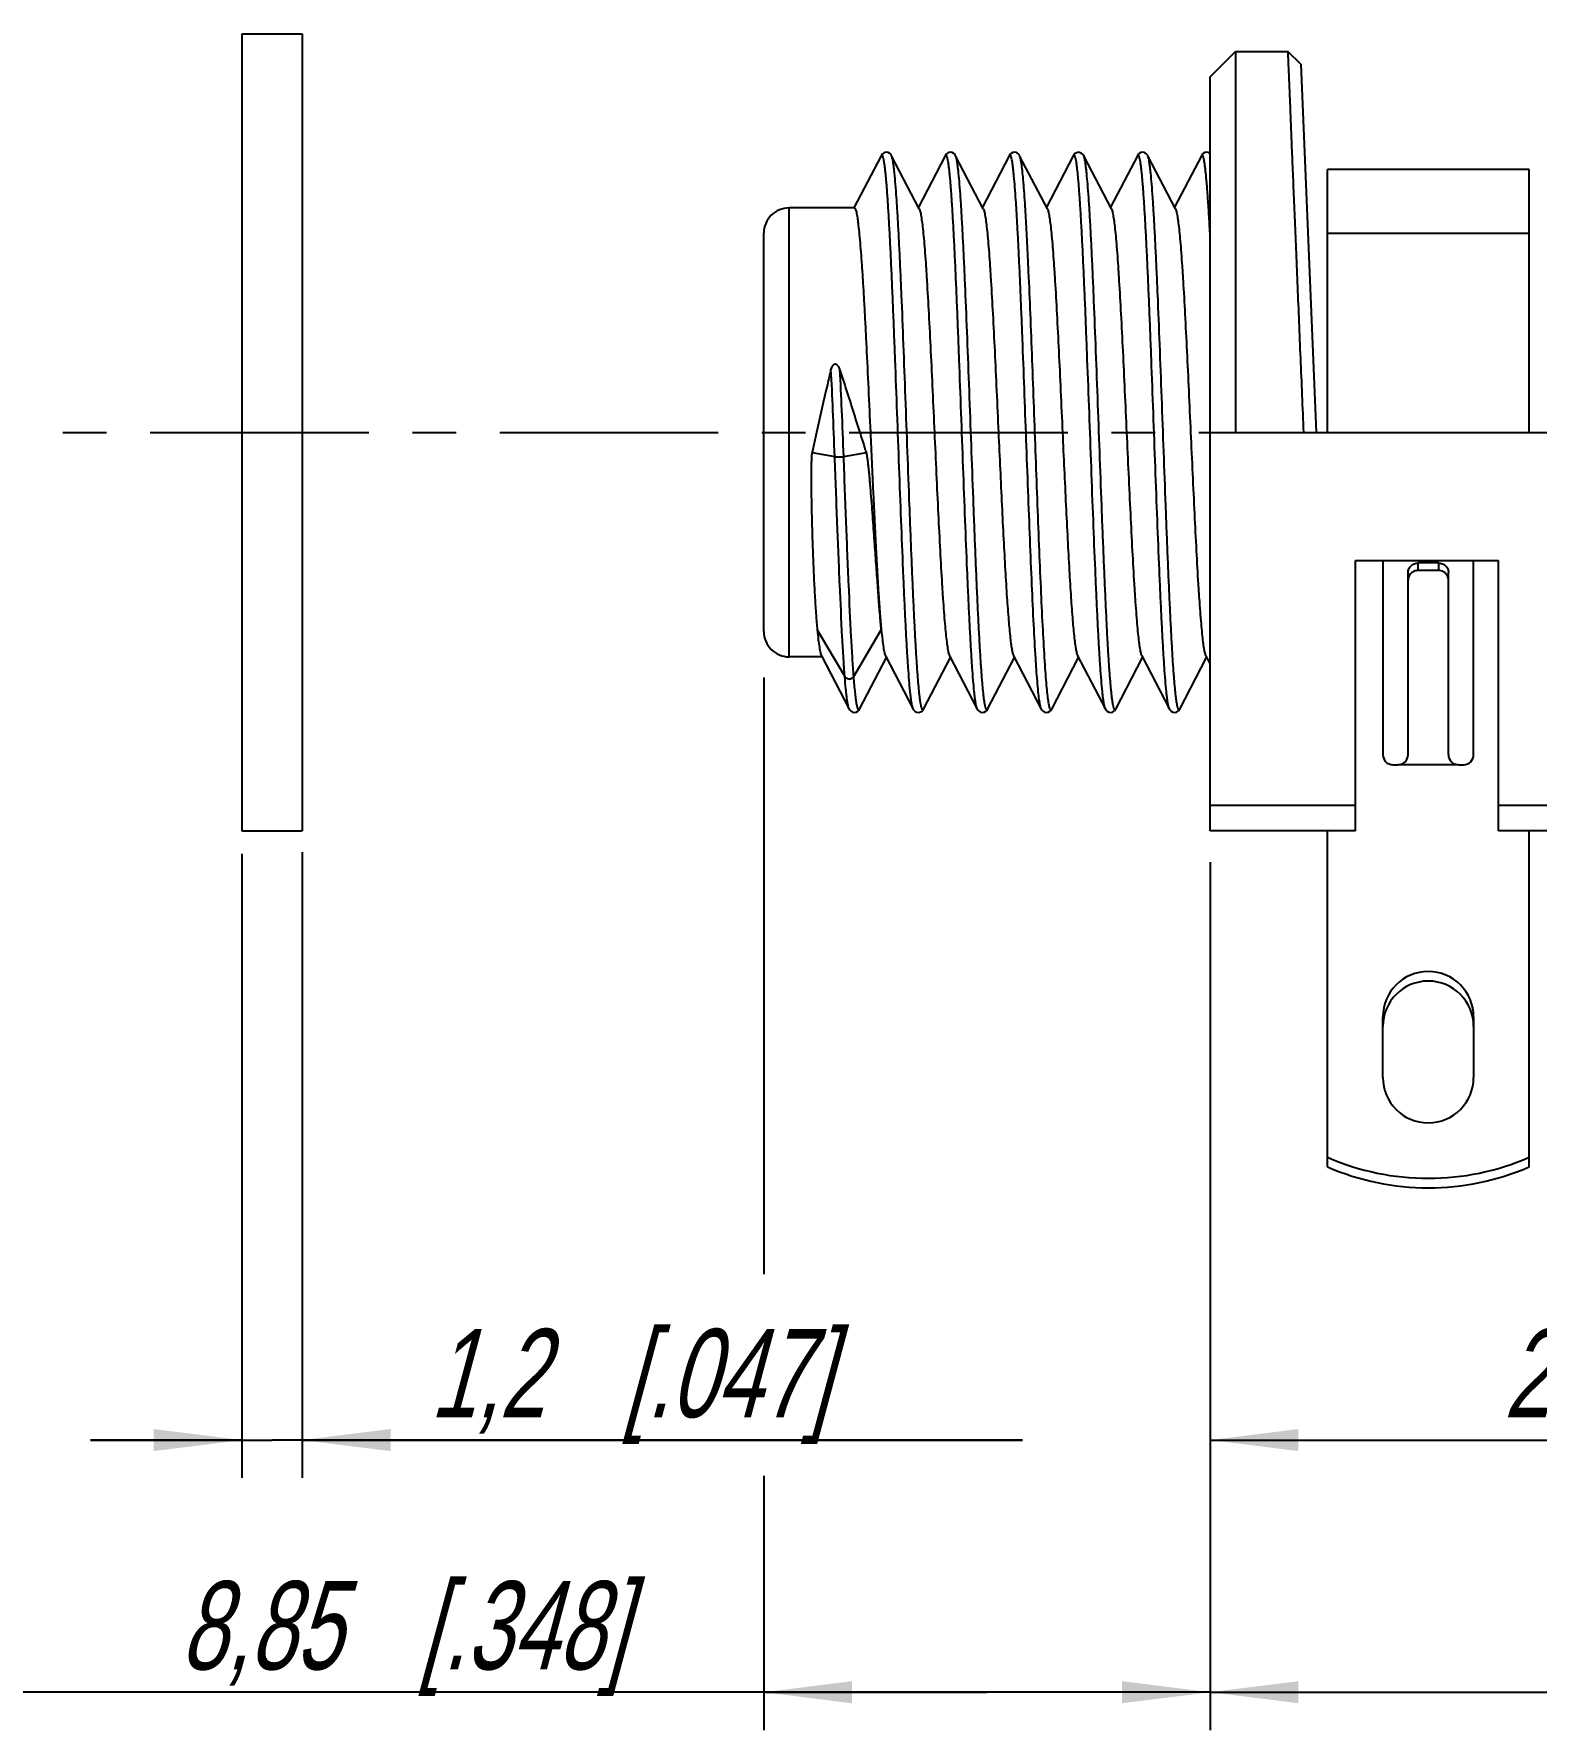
# Model space of a CAD drawing. Header units: millimetres. Extents: x 0 to 420, y 0 to 297.
# Drawn here: x 104 to 163.6, y 148.5 to 215.8 of the extents above; entities that cross this region are included whole.
import ezdxf

# ---------------------------------------------------------------- set-up
doc = ezdxf.new("R2010")
doc.units = ezdxf.units.MM
doc.header["$LTSCALE"] = 23.1
doc.linetypes.add('CENTER', pattern=[0.6, 0.375, -0.075, 0.075, -0.075])
doc.layers.get('0').update_dxf_attribs({"linetype": 'CONTINUOUS'})
for name, color, linetype in [('DEFAULT_1', 7, 'CENTER'), ('RUNDUNGEN', 7, 'CONTINUOUS'), ('ZEICHNUNGSBEMAßUNGEN', 7, 'CONTINUOUS')]:
    doc.layers.add(name, color=color, linetype=linetype)
doc.styles.get("Standard").update_dxf_attribs({"font": 'txt', "width": 0.7})
doc.dimstyles.new('DIMSTYLE_1', dxfattribs={"dimtxt": 3.5, "dimasz": 3.5, "dimexe": 1.5, "dimexo": 0.5, "dimgap": 0.875, "dimtad": 1, "dimlfac": 0.5, "dimdsep": 46, "dimtxsty": 'STANDARD', "dimblk": '_FILLED', "dimblk1": '_FILLED', "dimblk2": '_FILLED', "dimcen": 0.09, "dimclrt": 5, "dimadec": 3, "dimazin": 2, "dimtp": 0.2, "dimtm": 0.2, "dimtfac": 1, "dimtofl": 0, "dimtmove": 0, "dimatfit": 3, "dimldrblk": '_FILLED', "dimfxl": 1, "dimtolj": 1, "dimarcsym": 0})
doc.dimstyles.new('DIMSTYLE_2', dxfattribs={"dimtxt": 3.5, "dimasz": 3.5, "dimexe": 1.5, "dimexo": 0.5, "dimgap": 0.875, "dimtad": 1, "dimlfac": 0.5, "dimdsep": 46, "dimtxsty": 'STANDARD', "dimblk": '_FILLED', "dimblk1": '_FILLED', "dimblk2": '_FILLED', "dimcen": 0.09, "dimclrt": 5, "dimadec": 3, "dimazin": 2, "dimtp": 0.1, "dimtm": 0.1, "dimtfac": 1, "dimtofl": 0, "dimtmove": 0, "dimatfit": 3, "dimldrblk": '_FILLED', "dimfxl": 1, "dimtolj": 1, "dimarcsym": 0})

# ---------------------------------------------------------------- blocks, each defined once
blk = doc.blocks.new('_FILLED')
at = {"color": 0, "linetype": 'BYBLOCK'}
blk.add_solid([(0, 0), (-1, 0.125), (-1, -0.125)], dxfattribs=at)
blk = doc.blocks.new('*D2')
at = {"layer": 'ZEICHNUNGSBEMAßUNGEN', "color": 2, "linetype": 'CONTINUOUS'}
for p, q in [((132.972, 190.255), (132.972, 166.592)), ((150.672, 178.198), (150.672, 148.515)), ((132.972, 158.592), (132.972, 148.515)), ((141.822, 150.015), (101.019, 150.015)), ((132.972, 150.015), (141.822, 150.015)), ((150.672, 150.015), (141.822, 150.015))]:
    blk.add_line(p, q, dxfattribs=at)
at = {"layer": 'ZEICHNUNGSBEMAßUNGEN', "color": 2, "linetype": 'CONTINUOUS', "xscale": 3.5, "yscale": 3.5, "zscale": 3.5, "rotation": 180}
blk.add_blockref('_FILLED', (132.972, 150.015), dxfattribs=at)
at = {"layer": 'ZEICHNUNGSBEMAßUNGEN', "color": 2, "linetype": 'CONTINUOUS', "xscale": 3.5, "yscale": 3.5, "zscale": 3.5}
blk.add_blockref('_FILLED', (150.672, 150.015), dxfattribs=at)
at = {"layer": 'ZEICHNUNGSBEMAßUNGEN', "color": 5, "linetype": 'CONTINUOUS', "insert": (127.519, 154.42), "char_height": 3.5, "width": 39.75, "attachment_point": 3, "line_spacing_factor": 0.9}
blk.add_mtext('\\Q15.0;8,85{\\ftxt.shx;\\W1.000000;\\H3.500000; }[.348]', dxfattribs=at)
blk = doc.blocks.new('*D3')
at = {"layer": 'ZEICHNUNGSBEMAßUNGEN', "color": 2, "linetype": 'CONTINUOUS'}
for p, q in [((192.672, 183.88), (192.672, 158.515)), ((150.672, 182.928), (150.672, 158.515)), ((150.672, 160.015), (171.672, 160.015)), ((192.672, 160.015), (171.672, 160.015))]:
    blk.add_line(p, q, dxfattribs=at)
at = {"layer": 'ZEICHNUNGSBEMAßUNGEN', "color": 2, "linetype": 'CONTINUOUS', "xscale": 3.5, "yscale": 3.5, "zscale": 3.5, "rotation": 180}
blk.add_blockref('_FILLED', (150.672, 160.015), dxfattribs=at)
at = {"layer": 'ZEICHNUNGSBEMAßUNGEN', "color": 2, "linetype": 'CONTINUOUS', "xscale": 3.5, "yscale": 3.5, "zscale": 3.5}
blk.add_blockref('_FILLED', (192.672, 160.015), dxfattribs=at)
at = {"layer": 'ZEICHNUNGSBEMAßUNGEN', "color": 5, "linetype": 'CONTINUOUS', "insert": (169.798, 164.42), "char_height": 3.5, "width": 32.25, "attachment_point": 2, "line_spacing_factor": 0.9}
blk.add_mtext('\\Q15.0;21{\\ftxt.shx;\\W1.000000;\\H3.500000; }[.827]', dxfattribs=at)
blk = doc.blocks.new('*D4')
at = {"layer": 'ZEICHNUNGSBEMAßUNGEN', "color": 2, "linetype": 'CONTINUOUS'}
for p, q in [((198.672, 190.618), (198.672, 148.515)), ((150.672, 173.746), (150.672, 148.515)), ((150.672, 150.015), (174.672, 150.015)), ((198.672, 150.015), (174.672, 150.015))]:
    blk.add_line(p, q, dxfattribs=at)
at = {"layer": 'ZEICHNUNGSBEMAßUNGEN', "color": 2, "linetype": 'CONTINUOUS', "xscale": 3.5, "yscale": 3.5, "zscale": 3.5, "rotation": 180}
blk.add_blockref('_FILLED', (150.672, 150.015), dxfattribs=at)
at = {"layer": 'ZEICHNUNGSBEMAßUNGEN', "color": 2, "linetype": 'CONTINUOUS', "xscale": 3.5, "yscale": 3.5, "zscale": 3.5}
blk.add_blockref('_FILLED', (198.672, 150.015), dxfattribs=at)
at = {"layer": 'ZEICHNUNGSBEMAßUNGEN', "color": 5, "linetype": 'CONTINUOUS', "insert": (174.672, 154.42), "char_height": 3.5, "width": 33, "attachment_point": 2, "line_spacing_factor": 0.9}
blk.add_mtext('\\Q15.0;24{\\ftxt.shx;\\W1.000000;\\H3.500000; }[.945]', dxfattribs=at)
blk = doc.blocks.new('*D5')
at = {"layer": 'ZEICHNUNGSBEMAßUNGEN', "color": 2, "linetype": 'CONTINUOUS'}
for p, q in [((112.272, 183.256), (112.272, 158.515)), ((114.672, 183.326), (114.672, 158.515)), ((112.272, 160.015), (106.272, 160.015)), ((106.272, 160.015), (113.472, 160.015)), ((143.237, 160.015), (113.472, 160.015)), ((114.672, 160.015), (143.237, 160.015))]:
    blk.add_line(p, q, dxfattribs=at)
at = {"layer": 'ZEICHNUNGSBEMAßUNGEN', "color": 2, "linetype": 'CONTINUOUS', "xscale": 3.5, "yscale": 3.5, "zscale": 3.5}
blk.add_blockref('_FILLED', (112.272, 160.015), dxfattribs=at)
at = {"layer": 'ZEICHNUNGSBEMAßUNGEN', "color": 2, "linetype": 'CONTINUOUS', "xscale": 3.5, "yscale": 3.5, "zscale": 3.5, "rotation": 180}
blk.add_blockref('_FILLED', (114.672, 160.015), dxfattribs=at)
at = {"layer": 'ZEICHNUNGSBEMAßUNGEN', "color": 5, "linetype": 'CONTINUOUS', "insert": (119.737, 164.42), "char_height": 3.5, "width": 35.25, "attachment_point": 1, "line_spacing_factor": 0.9}
blk.add_mtext('\\Q15.0;1,2{\\ftxt.shx;\\W1.000000;\\H3.500000; }[.047]', dxfattribs=at)

msp = doc.modelspace()

# ---------------------------------------------------------------- linework, layer by layer
at = {"color": 7, "linetype": 'CONTINUOUS'}
for p, q in [((112.272, 215.775), (112.272, 184.175)), ((112.272, 215.775), (114.672, 215.775)), ((114.672, 215.775), (114.672, 184.175)), ((150.672, 214.075), (151.672, 215.075)), ((151.672, 215.075), (151.672, 199.975)), ((151.672, 215.075), (153.752, 215.075)), ((154.273, 214.575), (153.752, 215.075)), ((154.273, 214.575), (154.872, 199.975)), ((150.672, 184.175), (150.672, 214.075)), ((137.626, 210.946), (136.548, 208.882)), ((139.137, 208.841), (138.038, 210.946)), ((140.166, 210.946), (139.102, 208.908)), ((141.677, 208.841), (140.578, 210.946)), ((142.706, 210.946), (141.642, 208.908)), ((144.217, 208.841), (143.118, 210.946)), ((145.246, 210.946), (144.182, 208.908)), ((146.757, 208.841), (145.658, 210.946)), ((147.786, 210.946), (146.722, 208.908)), ((149.297, 208.841), (148.198, 210.946)), ((150.326, 210.946), (149.262, 208.908)), ((155.322, 199.975), (155.322, 210.395)), ((163.322, 210.395), (155.322, 210.395)), ((163.322, 199.975), (163.322, 210.395)), ((136.562, 208.875), (133.972, 208.875)), ((132.972, 192.075), (132.972, 207.875)), ((135.065, 199.975), (134.884, 199.172)), ((150.672, 199.975), (192.672, 199.975)), ((156.432, 194.895), (162.112, 194.895)), ((156.432, 184.175), (156.432, 194.895)), ((162.112, 184.175), (162.112, 194.895)), ((135.275, 191.075), (133.972, 191.075)), ((135.257, 191.108), (136.356, 189.003)), ((136.768, 189.003), (137.832, 191.041)), ((137.797, 191.108), (138.896, 189.003)), ((139.308, 189.003), (140.372, 191.041)), ((140.337, 191.108), (141.436, 189.003)), ((141.848, 189.003), (142.912, 191.041)), ((142.877, 191.108), (143.976, 189.003)), ((144.388, 189.003), (145.452, 191.041)), ((145.417, 191.108), (146.516, 189.003)), ((146.928, 189.003), (147.992, 191.041)), ((147.957, 191.108), (149.056, 189.003)), ((149.468, 189.003), (150.532, 191.041)), ((150.497, 191.108), (150.672, 190.773)), ((112.272, 184.175), (114.672, 184.175)), ((156.432, 184.175), (150.672, 184.175)), ((155.322, 170.849), (155.322, 184.175)), ((169.132, 184.175), (162.112, 184.175)), ((163.322, 170.849), (163.322, 184.175)), ((157.522, 174.395), (157.522, 176.795)), ((161.122, 176.795), (161.122, 174.395))]:
    msp.add_line(p, q, dxfattribs=at)
at = {"color": 9, "linetype": 'CONTINUOUS'}
for p, q in [((133.972, 191.075), (133.972, 208.875)), ((163.322, 207.855), (155.322, 207.855)), ((134.884, 199.172), (135.786, 199.015)), ((136.141, 199.015), (137.044, 199.172)), ((135.092, 192.142), (136.185, 190.295)), ((136.54, 190.295), (137.632, 192.142)), ((156.432, 185.175), (150.672, 185.175)), ((169.132, 185.175), (162.112, 185.175))]:
    msp.add_line(p, q, dxfattribs=at)
at = {"color": 7, "linetype": 'CONTINUOUS'}
for points in [[(138.038, 210.947), (138.027, 210.966), (138.002, 211), (137.965, 211.035), (137.904, 211.068), (137.831, 211.081), (137.759, 211.068), (137.701, 211.036), (137.665, 211.003), (137.641, 210.972), (137.627, 210.947)], [(140.578, 210.947), (140.567, 210.966), (140.542, 211), (140.505, 211.035), (140.444, 211.068), (140.371, 211.081), (140.299, 211.068), (140.241, 211.036), (140.205, 211.003), (140.181, 210.972), (140.167, 210.947)], [(143.118, 210.947), (143.108, 210.965), (143.084, 210.997), (143.048, 211.032), (142.988, 211.067), (142.915, 211.081), (142.843, 211.069), (142.783, 211.037), (142.746, 211.004), (142.722, 210.972), (142.707, 210.947)], [(145.658, 210.946), (145.641, 210.975), (145.612, 211.011), (145.559, 211.052), (145.489, 211.078), (145.41, 211.077), (145.341, 211.049), (145.296, 211.014), (145.266, 210.979), (145.247, 210.947)], [(148.198, 210.947), (148.187, 210.966), (148.163, 210.999), (148.126, 211.034), (148.066, 211.068), (147.993, 211.081), (147.921, 211.068), (147.863, 211.037), (147.826, 211.004), (147.802, 210.973), (147.787, 210.947)], [(150.672, 211.029), (150.665, 211.035), (150.604, 211.068), (150.531, 211.081), (150.459, 211.068), (150.401, 211.036), (150.365, 211.003), (150.341, 210.972), (150.327, 210.947)], [(136.357, 189.003), (136.371, 188.977), (136.395, 188.946), (136.431, 188.913), (136.489, 188.881), (136.561, 188.868), (136.634, 188.881), (136.695, 188.914), (136.732, 188.949), (136.757, 188.983), (136.768, 189.002)], [(138.897, 189.003), (138.913, 188.975), (138.939, 188.942), (138.978, 188.908), (139.041, 188.878), (139.116, 188.869), (139.188, 188.887), (139.246, 188.923), (139.28, 188.959), (139.302, 188.991), (139.308, 189.003)], [(141.437, 189.003), (141.451, 188.977), (141.475, 188.946), (141.511, 188.913), (141.569, 188.881), (141.641, 188.868), (141.714, 188.881), (141.775, 188.914), (141.812, 188.949), (141.837, 188.983), (141.848, 189.002)], [(143.977, 189.003), (143.991, 188.977), (144.015, 188.946), (144.051, 188.913), (144.109, 188.881), (144.181, 188.868), (144.254, 188.881), (144.315, 188.914), (144.352, 188.949), (144.377, 188.983), (144.388, 189.002)], [(146.517, 189.003), (146.531, 188.977), (146.555, 188.946), (146.591, 188.913), (146.649, 188.881), (146.721, 188.868), (146.794, 188.881), (146.855, 188.914), (146.892, 188.949), (146.917, 188.983), (146.928, 189.002)], [(149.057, 189.003), (149.071, 188.977), (149.095, 188.946), (149.131, 188.913), (149.189, 188.881), (149.261, 188.868), (149.334, 188.881), (149.395, 188.914), (149.432, 188.949), (149.457, 188.983), (149.468, 189.002)]]:
    msp.add_lwpolyline(points, dxfattribs=at)
for centre, radius, start, end in [((133.972, 207.875), 1, 90, 180.00001), ((133.972, 192.075), 1, 179.99999, 270), ((159.322, 176.795), 1.8, 0, 180), ((159.322, 176.415), 1.8, 0, 180), ((159.322, 174.395), 1.8, 180, 360), ((159.322, 180.395), 10, 246.42182, 293.57818), ((159.322, 180.015), 10, 246.42182, 293.57818)]:
    msp.add_arc(centre, radius, start, end, dxfattribs=at)
for points, knots in [([(153.752, 215.075), (153.752, 215.074), (153.752, 215.073), (153.753, 215.069), (153.752, 215.064), (153.753, 215.056), (153.753, 215.045), (153.753, 215.027), (153.754, 214.999), (153.755, 214.958), (153.757, 214.908), (153.759, 214.849), (153.762, 214.781), (153.765, 214.704), (153.769, 214.584), (153.777, 214.412), (153.787, 214.18), (153.798, 213.913), (153.812, 213.613), (153.826, 213.279), (153.841, 212.914), (153.862, 212.366), (153.891, 211.607), (153.931, 210.615), (153.977, 209.521), (154.028, 208.334), (154.081, 207.067), (154.135, 205.732), (154.191, 204.342), (154.271, 202.417), (154.333, 200.956), (154.372, 199.975)], [0, 0, 0, 0, 0.000076, 0.000303, 0.00068, 0.001208, 0.001887, 0.002716, 0.004823, 0.00753, 0.010834, 0.014735, 0.019232, 0.02432, 0.029997, 0.043099, 0.058507, 0.076187, 0.096094, 0.118175, 0.142381, 0.168653, 0.227131, 0.293053, 0.365777, 0.444604, 0.52877, 0.617467, 0.709828, 0.804988, 1, 1, 1, 1]), ([(136.562, 208.875), (136.57, 208.875), (136.582, 208.866), (136.593, 208.849), (136.608, 208.821), (136.625, 208.772), (136.644, 208.697), (136.663, 208.601), (136.683, 208.484), (136.702, 208.347), (136.73, 208.125), (136.764, 207.798), (136.803, 207.351), (136.842, 206.832), (136.882, 206.247), (136.921, 205.602), (136.96, 204.903), (137, 204.156), (137.053, 203.087), (137.119, 201.689), (137.171, 200.553), (137.197, 199.975)], [0, 0, 0, 0, 0.002524, 0.004389, 0.006762, 0.013146, 0.021791, 0.032721, 0.045937, 0.061422, 0.07914, 0.121126, 0.171525, 0.22986, 0.295582, 0.368064, 0.446614, 0.530484, 0.618859, 0.805702, 1, 1, 1, 1]), ([(139.137, 208.841), (139.145, 208.826), (139.159, 208.79), (139.177, 208.725), (139.195, 208.642), (139.222, 208.494), (139.254, 208.264), (139.291, 207.935), (139.328, 207.537), (139.365, 207.075), (139.402, 206.551), (139.453, 205.745), (139.516, 204.622), (139.59, 203.164), (139.664, 201.597), (139.712, 200.522), (139.737, 199.975)], [0, 0, 0, 0, 0.005522, 0.013058, 0.022642, 0.03428, 0.063666, 0.101015, 0.146041, 0.198361, 0.257545, 0.32308, 0.470941, 0.636901, 0.81529, 1, 1, 1, 1]), ([(141.677, 208.841), (141.685, 208.826), (141.699, 208.79), (141.717, 208.725), (141.735, 208.642), (141.762, 208.494), (141.794, 208.264), (141.831, 207.935), (141.868, 207.537), (141.905, 207.075), (141.942, 206.551), (141.993, 205.745), (142.056, 204.622), (142.13, 203.164), (142.204, 201.597), (142.252, 200.522), (142.277, 199.975)], [0, 0, 0, 0, 0.005522, 0.013059, 0.022643, 0.03428, 0.063664, 0.101009, 0.146032, 0.198349, 0.25753, 0.323063, 0.470922, 0.63689, 0.815287, 1, 1, 1, 1]), ([(144.217, 208.841), (144.225, 208.826), (144.239, 208.79), (144.257, 208.725), (144.275, 208.642), (144.302, 208.494), (144.334, 208.264), (144.371, 207.935), (144.408, 207.537), (144.445, 207.075), (144.482, 206.551), (144.533, 205.745), (144.596, 204.622), (144.67, 203.164), (144.744, 201.597), (144.792, 200.522), (144.817, 199.975)], [0, 0, 0, 0, 0.005522, 0.013059, 0.022644, 0.034282, 0.063669, 0.101018, 0.146042, 0.198361, 0.257543, 0.323077, 0.47094, 0.636902, 0.81529, 1, 1, 1, 1]), ([(146.757, 208.841), (146.765, 208.826), (146.779, 208.79), (146.797, 208.725), (146.815, 208.642), (146.842, 208.494), (146.874, 208.264), (146.911, 207.935), (146.948, 207.537), (146.985, 207.075), (147.022, 206.551), (147.073, 205.745), (147.136, 204.622), (147.21, 203.164), (147.284, 201.597), (147.332, 200.522), (147.357, 199.975)], [0, 0, 0, 0, 0.005522, 0.013059, 0.022643, 0.03428, 0.063665, 0.101011, 0.146034, 0.198352, 0.257534, 0.323068, 0.470933, 0.636902, 0.815291, 1, 1, 1, 1]), ([(149.297, 208.841), (149.305, 208.826), (149.319, 208.79), (149.337, 208.725), (149.355, 208.642), (149.382, 208.494), (149.414, 208.264), (149.451, 207.935), (149.488, 207.537), (149.525, 207.075), (149.562, 206.551), (149.613, 205.745), (149.676, 204.622), (149.75, 203.164), (149.824, 201.597), (149.872, 200.522), (149.897, 199.975)], [0, 0, 0, 0, 0.005522, 0.013058, 0.022642, 0.03428, 0.063666, 0.101014, 0.146041, 0.198361, 0.257545, 0.32308, 0.470941, 0.636901, 0.81529, 1, 1, 1, 1]), ([(135.635, 202.476), (135.587, 202.271), (135.394, 201.438), (135.206, 200.604), (135.065, 199.975)], [0, 0, 0, 0, 0.245743, 1, 1, 1, 1]), ([(135.989, 202.476), (135.982, 202.498), (135.964, 202.542), (135.917, 202.62), (135.843, 202.681), (135.771, 202.671), (135.739, 202.655), (135.711, 202.631), (135.682, 202.595), (135.654, 202.543), (135.64, 202.498), (135.635, 202.476)], [0, 0, 0, 0, 0.124301, 0.249081, 0.496746, 0.561296, 0.625377, 0.688746, 0.751509, 0.875969, 1, 1, 1, 1]), ([(136.79, 199.975), (136.723, 200.186), (136.46, 201.02), (136.194, 201.855), (135.989, 202.476)], [0, 0, 0, 0, 0.252895, 1, 1, 1, 1]), ([(137.044, 199.172), (137.022, 199.238), (136.938, 199.506), (136.853, 199.774), (136.79, 199.975)], [0, 0, 0, 0, 0.249593, 1, 1, 1, 1]), ([(137.197, 199.975), (137.233, 199.186), (137.302, 197.666), (137.406, 195.523), (137.497, 193.913), (137.573, 192.822), (137.612, 192.354), (137.632, 192.142)], [0, 0, 0, 0, 0.301835, 0.581984, 0.820381, 0.918462, 1, 1, 1, 1]), ([(139.737, 199.975), (139.762, 199.428), (139.811, 198.352), (139.885, 196.785), (139.958, 195.328), (140.021, 194.205), (140.073, 193.398), (140.11, 192.875), (140.147, 192.412), (140.184, 192.014), (140.22, 191.685), (140.252, 191.455), (140.279, 191.307), (140.297, 191.224), (140.316, 191.159), (140.329, 191.123), (140.337, 191.108)], [0, 0, 0, 0, 0.184713, 0.363108, 0.529072, 0.676931, 0.742465, 0.801647, 0.853965, 0.898989, 0.936335, 0.96572, 0.977357, 0.986941, 0.994478, 1, 1, 1, 1]), ([(142.277, 199.975), (142.299, 199.486), (142.343, 198.522), (142.409, 197.11), (142.475, 195.775), (142.541, 194.555), (142.606, 193.483), (142.671, 192.589), (142.727, 191.965), (142.775, 191.574), (142.799, 191.415), (142.812, 191.346)], [0, 0, 0, 0, 0.169646, 0.334669, 0.490576, 0.633123, 0.758431, 0.863107, 0.944335, 0.975469, 1, 1, 1, 1]), ([(144.817, 199.975), (144.839, 199.486), (144.883, 198.522), (144.949, 197.11), (145.015, 195.775), (145.081, 194.555), (145.146, 193.483), (145.211, 192.589), (145.267, 191.965), (145.315, 191.574), (145.339, 191.415), (145.352, 191.346)], [0, 0, 0, 0, 0.169645, 0.334673, 0.490587, 0.633135, 0.758441, 0.863111, 0.944335, 0.975469, 1, 1, 1, 1]), ([(147.357, 199.975), (147.382, 199.428), (147.431, 198.352), (147.505, 196.785), (147.578, 195.328), (147.641, 194.205), (147.693, 193.398), (147.73, 192.875), (147.767, 192.412), (147.804, 192.014), (147.84, 191.685), (147.872, 191.455), (147.899, 191.307), (147.917, 191.224), (147.936, 191.159), (147.949, 191.123), (147.957, 191.108)], [0, 0, 0, 0, 0.184708, 0.363093, 0.529053, 0.676914, 0.742449, 0.801632, 0.853953, 0.89898, 0.93633, 0.965718, 0.977356, 0.986941, 0.994477, 1, 1, 1, 1]), ([(149.897, 199.975), (149.922, 199.428), (149.971, 198.352), (150.045, 196.785), (150.118, 195.328), (150.181, 194.205), (150.233, 193.398), (150.27, 192.875), (150.307, 192.412), (150.344, 192.014), (150.38, 191.685), (150.412, 191.455), (150.439, 191.307), (150.457, 191.224), (150.476, 191.159), (150.489, 191.123), (150.497, 191.108)], [0, 0, 0, 0, 0.184713, 0.3631, 0.529064, 0.676921, 0.742457, 0.801637, 0.85396, 0.89898, 0.936332, 0.965714, 0.977355, 0.986943, 0.994479, 1, 1, 1, 1]), ([(134.884, 199.172), (134.874, 199.127), (134.867, 199.036), (134.86, 198.9), (134.855, 198.764), (134.852, 198.629), (134.851, 198.493), (134.849, 198.313), (134.849, 198.09), (134.851, 197.823), (134.855, 197.471), (134.863, 197.038), (134.874, 196.527), (134.888, 196.029), (134.903, 195.546), (134.925, 194.937), (134.955, 194.226), (134.996, 193.442), (135.04, 192.757), (135.074, 192.334), (135.092, 192.142)], [0, 0, 0, 0, 0.019395, 0.038753, 0.058081, 0.077366, 0.096606, 0.115796, 0.154008, 0.191966, 0.229634, 0.303956, 0.376695, 0.447573, 0.516324, 0.582688, 0.707263, 0.819424, 0.917487, 1, 1, 1, 1]), ([(137.632, 192.142), (137.614, 192.335), (137.577, 192.758), (137.523, 193.445), (137.465, 194.23), (137.415, 194.942), (137.372, 195.551), (137.337, 196.035), (137.301, 196.533), (137.263, 197.044), (137.229, 197.477), (137.2, 197.828), (137.177, 198.095), (137.156, 198.318), (137.138, 198.498), (137.125, 198.632), (137.11, 198.768), (137.095, 198.88), (137.082, 198.97), (137.07, 199.061), (137.057, 199.128), (137.044, 199.172)], [0, 0, 0, 0, 0.082501, 0.180598, 0.292806, 0.417423, 0.483801, 0.552559, 0.623436, 0.696163, 0.770465, 0.808119, 0.84606, 0.884254, 0.903432, 0.922666, 0.941939, 0.961239, 0.970918, 0.980628, 1, 1, 1, 1]), ([(135.092, 192.142), (135.105, 192.012), (135.129, 191.78), (135.164, 191.51), (135.193, 191.337), (135.213, 191.24), (135.233, 191.166), (135.249, 191.125), (135.257, 191.108)], [0, 0, 0, 0, 0.373002, 0.665525, 0.78059, 0.874639, 0.947666, 1, 1, 1, 1]), ([(137.632, 192.142), (137.645, 192.012), (137.669, 191.78), (137.704, 191.51), (137.733, 191.337), (137.753, 191.24), (137.773, 191.166), (137.789, 191.125), (137.797, 191.108)], [0, 0, 0, 0, 0.372994, 0.665532, 0.780598, 0.874643, 0.947669, 1, 1, 1, 1]), ([(142.812, 191.346), (142.821, 191.296), (142.835, 191.229), (142.859, 191.15), (142.871, 191.121), (142.877, 191.108)], [0, 0, 0, 0, 0.609446, 0.831725, 1, 1, 1, 1]), ([(145.352, 191.346), (145.361, 191.296), (145.375, 191.229), (145.399, 191.15), (145.411, 191.121), (145.417, 191.108)], [0, 0, 0, 0, 0.609439, 0.831719, 1, 1, 1, 1])]:
    msp.add_open_spline(points, degree=3, knots=knots, dxfattribs=at)
at = {"color": 9, "linetype": 'CONTINUOUS'}
for points, knots in [([(138.896, 189.003), (138.888, 189.019), (138.873, 189.062), (138.854, 189.14), (138.835, 189.244), (138.815, 189.373), (138.796, 189.528), (138.768, 189.785), (138.734, 190.166), (138.695, 190.693), (138.656, 191.31), (138.617, 192.01), (138.577, 192.786), (138.538, 193.632), (138.484, 194.874), (138.418, 196.534), (138.34, 198.609), (138.262, 200.736), (138.196, 202.505), (138.143, 203.885), (138.104, 204.87), (138.064, 205.807), (138.025, 206.689), (137.985, 207.506), (137.946, 208.251), (137.907, 208.916), (137.873, 209.417), (137.846, 209.773), (137.826, 210.006), (137.806, 210.214), (137.787, 210.397), (137.767, 210.556), (137.748, 210.689), (137.731, 210.784), (137.717, 210.846), (137.707, 210.884), (137.697, 210.915), (137.687, 210.939), (137.678, 210.957), (137.668, 210.969), (137.657, 210.975), (137.645, 210.971), (137.635, 210.961), (137.629, 210.952), (137.627, 210.947)], [0, 0, 0, 0, 0.002487, 0.006113, 0.010893, 0.016827, 0.023907, 0.032122, 0.051872, 0.0759, 0.103978, 0.135843, 0.171186, 0.209671, 0.250928, 0.340151, 0.435436, 0.533126, 0.629474, 0.675984, 0.720786, 0.763446, 0.803557, 0.840733, 0.874619, 0.904889, 0.931255, 0.942894, 0.953467, 0.96295, 0.971319, 0.978559, 0.984654, 0.989594, 0.991631, 0.99338, 0.994843, 0.996026, 0.99694, 0.997608, 0.998098, 0.99856, 0.999165, 1, 1, 1, 1]), ([(139.308, 189.003), (139.305, 188.997), (139.299, 188.988), (139.29, 188.978), (139.278, 188.975), (139.266, 188.98), (139.257, 188.992), (139.247, 189.01), (139.237, 189.035), (139.228, 189.066), (139.218, 189.103), (139.204, 189.166), (139.187, 189.261), (139.167, 189.394), (139.148, 189.552), (139.128, 189.736), (139.108, 189.944), (139.089, 190.177), (139.061, 190.533), (139.027, 191.034), (138.988, 191.699), (138.949, 192.444), (138.91, 193.261), (138.87, 194.143), (138.831, 195.08), (138.791, 196.065), (138.738, 197.445), (138.672, 199.214), (138.595, 201.341), (138.517, 203.416), (138.451, 205.076), (138.397, 206.318), (138.357, 207.163), (138.318, 207.94), (138.279, 208.64), (138.24, 209.256), (138.201, 209.784), (138.167, 210.165), (138.139, 210.421), (138.119, 210.576), (138.1, 210.706), (138.08, 210.809), (138.061, 210.887), (138.047, 210.93), (138.038, 210.946)], [0, 0, 0, 0, 0.000834, 0.001437, 0.001898, 0.002389, 0.003059, 0.003973, 0.005157, 0.006621, 0.008372, 0.010411, 0.015355, 0.021452, 0.028694, 0.037068, 0.046552, 0.057126, 0.068769, 0.095138, 0.125412, 0.159299, 0.196478, 0.236589, 0.279251, 0.324051, 0.370561, 0.466907, 0.564593, 0.659872, 0.74909, 0.790344, 0.828826, 0.864168, 0.896028, 0.924106, 0.948131, 0.967881, 0.976093, 0.983174, 0.989108, 0.993887, 0.997511, 1, 1, 1, 1]), ([(141.436, 189.003), (141.428, 189.019), (141.413, 189.062), (141.394, 189.14), (141.375, 189.244), (141.355, 189.373), (141.336, 189.528), (141.308, 189.785), (141.274, 190.166), (141.235, 190.693), (141.196, 191.31), (141.157, 192.01), (141.117, 192.786), (141.078, 193.632), (141.024, 194.874), (140.958, 196.534), (140.88, 198.609), (140.802, 200.736), (140.736, 202.505), (140.683, 203.885), (140.644, 204.87), (140.604, 205.807), (140.565, 206.689), (140.525, 207.506), (140.486, 208.251), (140.447, 208.916), (140.413, 209.417), (140.386, 209.773), (140.366, 210.006), (140.346, 210.214), (140.327, 210.397), (140.307, 210.556), (140.288, 210.689), (140.271, 210.784), (140.257, 210.846), (140.247, 210.884), (140.237, 210.915), (140.227, 210.939), (140.218, 210.957), (140.208, 210.969), (140.197, 210.975), (140.185, 210.971), (140.175, 210.961), (140.169, 210.952), (140.167, 210.947)], [0, 0, 0, 0, 0.002488, 0.006114, 0.010893, 0.016827, 0.023908, 0.032122, 0.051872, 0.075901, 0.103979, 0.135843, 0.171187, 0.209671, 0.250929, 0.340152, 0.435436, 0.533127, 0.629475, 0.675985, 0.720786, 0.763447, 0.803558, 0.840734, 0.874619, 0.90489, 0.931255, 0.942895, 0.953469, 0.96295, 0.97132, 0.97856, 0.984655, 0.989595, 0.991632, 0.993381, 0.994844, 0.996027, 0.99694, 0.997609, 0.998099, 0.99856, 0.999165, 1, 1, 1, 1]), ([(141.848, 189.002), (141.845, 188.997), (141.839, 188.988), (141.83, 188.978), (141.818, 188.975), (141.806, 188.98), (141.797, 188.992), (141.787, 189.01), (141.777, 189.035), (141.768, 189.066), (141.758, 189.103), (141.744, 189.166), (141.727, 189.261), (141.707, 189.394), (141.688, 189.552), (141.668, 189.736), (141.648, 189.944), (141.629, 190.177), (141.601, 190.533), (141.567, 191.035), (141.528, 191.7), (141.489, 192.444), (141.45, 193.261), (141.41, 194.143), (141.371, 195.081), (141.331, 196.066), (141.278, 197.446), (141.212, 199.214), (141.135, 201.341), (141.057, 203.416), (140.991, 205.076), (140.937, 206.318), (140.897, 207.164), (140.858, 207.94), (140.819, 208.64), (140.78, 209.257), (140.741, 209.784), (140.707, 210.165), (140.679, 210.421), (140.659, 210.576), (140.64, 210.706), (140.62, 210.809), (140.601, 210.887), (140.587, 210.93), (140.578, 210.946)], [0, 0, 0, 0, 0.000833, 0.001435, 0.001896, 0.002387, 0.003057, 0.003972, 0.005157, 0.006624, 0.008375, 0.010415, 0.01536, 0.021459, 0.028704, 0.037078, 0.046564, 0.05714, 0.068784, 0.095155, 0.125431, 0.159319, 0.196499, 0.236612, 0.279274, 0.324074, 0.370583, 0.466928, 0.564611, 0.659887, 0.749101, 0.790354, 0.828834, 0.864174, 0.896033, 0.924109, 0.948133, 0.967881, 0.976094, 0.983174, 0.989108, 0.993887, 0.997511, 1, 1, 1, 1]), ([(143.905, 189.311), (143.89, 189.409), (143.863, 189.635), (143.826, 190.017), (143.79, 190.485), (143.737, 191.268), (143.674, 192.423), (143.601, 193.994), (143.528, 195.769), (143.454, 197.688), (143.38, 199.685), (143.307, 201.692), (143.245, 203.34), (143.194, 204.612), (143.157, 205.511), (143.12, 206.363), (143.083, 207.16), (143.045, 207.896), (143.008, 208.563), (142.971, 209.158), (142.934, 209.673), (142.902, 210.051), (142.876, 210.311), (142.858, 210.473), (142.839, 210.612), (142.821, 210.729), (142.803, 210.823), (142.787, 210.886), (142.773, 210.925), (142.764, 210.946), (142.755, 210.961), (142.745, 210.971), (142.735, 210.975), (142.724, 210.971), (142.715, 210.961), (142.709, 210.952), (142.707, 210.947)], [0, 0, 0, 0, 0.013656, 0.03138, 0.053022, 0.078401, 0.139493, 0.212584, 0.295181, 0.384464, 0.477383, 0.570762, 0.66141, 0.704736, 0.746229, 0.785538, 0.822324, 0.856274, 0.887098, 0.914534, 0.938348, 0.958342, 0.966853, 0.974352, 0.980822, 0.986253, 0.990641, 0.993987, 0.995274, 0.99631, 0.997108, 0.997697, 0.998146, 0.998599, 0.999194, 1, 1, 1, 1]), ([(144.26, 189.311), (144.246, 189.403), (144.22, 189.616), (144.185, 189.975), (144.15, 190.411), (144.1, 191.139), (144.039, 192.212), (143.97, 193.672), (143.9, 195.328), (143.83, 197.129), (143.76, 199.017), (143.689, 200.936), (143.619, 202.825), (143.549, 204.625), (143.489, 206.044), (143.44, 207.093), (143.405, 207.801), (143.37, 208.448), (143.334, 209.029), (143.299, 209.54), (143.264, 209.976), (143.229, 210.335), (143.199, 210.583), (143.173, 210.741), (143.156, 210.829), (143.139, 210.895), (143.126, 210.932), (143.118, 210.946)], [0, 0, 0, 0, 0.012965, 0.029642, 0.049903, 0.073591, 0.130518, 0.198672, 0.275943, 0.359937, 0.44805, 0.537548, 0.625654, 0.709636, 0.786889, 0.822233, 0.85502, 0.884991, 0.91192, 0.935594, 0.955837, 0.972494, 0.985446, 0.990505, 0.994614, 0.997773, 1, 1, 1, 1]), ([(146.516, 189.003), (146.508, 189.019), (146.493, 189.062), (146.474, 189.14), (146.455, 189.244), (146.435, 189.373), (146.416, 189.528), (146.388, 189.785), (146.354, 190.166), (146.315, 190.693), (146.276, 191.31), (146.237, 192.01), (146.197, 192.786), (146.158, 193.632), (146.104, 194.874), (146.038, 196.534), (145.96, 198.609), (145.882, 200.736), (145.816, 202.505), (145.763, 203.885), (145.724, 204.87), (145.684, 205.808), (145.645, 206.689), (145.605, 207.506), (145.566, 208.251), (145.527, 208.916), (145.493, 209.417), (145.466, 209.773), (145.446, 210.006), (145.426, 210.214), (145.407, 210.398), (145.387, 210.556), (145.368, 210.689), (145.351, 210.784), (145.337, 210.846), (145.327, 210.884), (145.317, 210.915), (145.307, 210.939), (145.298, 210.957), (145.288, 210.969), (145.277, 210.975), (145.265, 210.971), (145.255, 210.961), (145.249, 210.952), (145.247, 210.947)], [0, 0, 0, 0, 0.002489, 0.006114, 0.010893, 0.016827, 0.023909, 0.032123, 0.051874, 0.075902, 0.103982, 0.135846, 0.171191, 0.209676, 0.250934, 0.340159, 0.435445, 0.533136, 0.629486, 0.675996, 0.720797, 0.763458, 0.803568, 0.840745, 0.874628, 0.904899, 0.931263, 0.942902, 0.953474, 0.962955, 0.971325, 0.978564, 0.984657, 0.989597, 0.991634, 0.993383, 0.994846, 0.996028, 0.99694, 0.997608, 0.998098, 0.99856, 0.999164, 1, 1, 1, 1]), ([(146.928, 189.002), (146.925, 188.997), (146.919, 188.988), (146.91, 188.978), (146.898, 188.975), (146.886, 188.98), (146.877, 188.992), (146.867, 189.01), (146.857, 189.035), (146.848, 189.066), (146.838, 189.103), (146.824, 189.166), (146.807, 189.261), (146.787, 189.394), (146.768, 189.552), (146.748, 189.736), (146.728, 189.944), (146.709, 190.177), (146.681, 190.533), (146.647, 191.034), (146.608, 191.699), (146.569, 192.444), (146.53, 193.261), (146.49, 194.142), (146.451, 195.08), (146.411, 196.065), (146.358, 197.445), (146.292, 199.213), (146.215, 201.34), (146.137, 203.415), (146.071, 205.074), (146.017, 206.316), (145.977, 207.162), (145.938, 207.939), (145.899, 208.639), (145.86, 209.255), (145.821, 209.783), (145.787, 210.164), (145.759, 210.42), (145.739, 210.575), (145.72, 210.705), (145.701, 210.809), (145.681, 210.887), (145.667, 210.93), (145.658, 210.946)], [0, 0, 0, 0, 0.000833, 0.001435, 0.001896, 0.002387, 0.003057, 0.003972, 0.005157, 0.006623, 0.008375, 0.010414, 0.015358, 0.021456, 0.0287, 0.037073, 0.046557, 0.057133, 0.068774, 0.095142, 0.125414, 0.159299, 0.196474, 0.236583, 0.279239, 0.324036, 0.37054, 0.466877, 0.564555, 0.659828, 0.749042, 0.790297, 0.828779, 0.864122, 0.895986, 0.924067, 0.948099, 0.967854, 0.976071, 0.983156, 0.989094, 0.993877, 0.997507, 1, 1, 1, 1]), ([(149.056, 189.003), (149.048, 189.019), (149.033, 189.062), (149.014, 189.14), (148.995, 189.244), (148.975, 189.373), (148.956, 189.528), (148.928, 189.785), (148.894, 190.166), (148.855, 190.693), (148.816, 191.31), (148.777, 192.01), (148.737, 192.786), (148.698, 193.632), (148.644, 194.874), (148.578, 196.534), (148.5, 198.609), (148.422, 200.736), (148.356, 202.505), (148.303, 203.885), (148.264, 204.87), (148.224, 205.808), (148.185, 206.689), (148.145, 207.506), (148.106, 208.251), (148.067, 208.916), (148.033, 209.417), (148.006, 209.773), (147.986, 210.006), (147.966, 210.214), (147.947, 210.397), (147.927, 210.556), (147.908, 210.689), (147.891, 210.784), (147.877, 210.846), (147.867, 210.884), (147.857, 210.915), (147.847, 210.939), (147.838, 210.957), (147.828, 210.969), (147.817, 210.975), (147.805, 210.971), (147.795, 210.961), (147.789, 210.952), (147.787, 210.947)], [0, 0, 0, 0, 0.002489, 0.006114, 0.010893, 0.016827, 0.023909, 0.032123, 0.051873, 0.075901, 0.10398, 0.135844, 0.171188, 0.209672, 0.25093, 0.340154, 0.435438, 0.533129, 0.629478, 0.675988, 0.720789, 0.763449, 0.80356, 0.840737, 0.874622, 0.904892, 0.931257, 0.942897, 0.95347, 0.962951, 0.971321, 0.978562, 0.984656, 0.989596, 0.991633, 0.993382, 0.994845, 0.996028, 0.99694, 0.997609, 0.998099, 0.99856, 0.999165, 1, 1, 1, 1]), ([(149.468, 189.002), (149.465, 188.997), (149.459, 188.988), (149.45, 188.978), (149.438, 188.975), (149.426, 188.98), (149.417, 188.992), (149.407, 189.01), (149.397, 189.035), (149.388, 189.066), (149.378, 189.103), (149.364, 189.166), (149.347, 189.261), (149.327, 189.394), (149.308, 189.552), (149.288, 189.736), (149.268, 189.944), (149.249, 190.177), (149.221, 190.533), (149.187, 191.035), (149.148, 191.7), (149.109, 192.444), (149.07, 193.261), (149.03, 194.143), (148.991, 195.081), (148.951, 196.066), (148.898, 197.446), (148.832, 199.214), (148.755, 201.341), (148.677, 203.416), (148.611, 205.076), (148.557, 206.318), (148.517, 207.164), (148.478, 207.94), (148.439, 208.64), (148.4, 209.257), (148.361, 209.784), (148.327, 210.165), (148.299, 210.421), (148.279, 210.576), (148.26, 210.706), (148.24, 210.809), (148.221, 210.887), (148.207, 210.93), (148.198, 210.946)], [0, 0, 0, 0, 0.000833, 0.001435, 0.001896, 0.002387, 0.003057, 0.003972, 0.005158, 0.006624, 0.008376, 0.010415, 0.01536, 0.021459, 0.028704, 0.037078, 0.046564, 0.05714, 0.068784, 0.095155, 0.125431, 0.15932, 0.196499, 0.236612, 0.279274, 0.324075, 0.370584, 0.466928, 0.564611, 0.659887, 0.749101, 0.790354, 0.828834, 0.864174, 0.896033, 0.924109, 0.948134, 0.967881, 0.976094, 0.983175, 0.989108, 0.993887, 0.997512, 1, 1, 1, 1]), ([(150.672, 207.754), (150.659, 208.016), (150.632, 208.506), (150.595, 209.099), (150.565, 209.522), (150.544, 209.799), (150.522, 210.048), (150.501, 210.268), (150.48, 210.459), (150.458, 210.62), (150.44, 210.735), (150.425, 210.811), (150.414, 210.857), (150.403, 210.896), (150.393, 210.926), (150.382, 210.95), (150.372, 210.965), (150.36, 210.974), (150.347, 210.973), (150.335, 210.962), (150.33, 210.952), (150.327, 210.947)], [0, 0, 0, 0, 0.238797, 0.448113, 0.540855, 0.625325, 0.70129, 0.768551, 0.826937, 0.876289, 0.916488, 0.933143, 0.947503, 0.959578, 0.969393, 0.977007, 0.982567, 0.986466, 0.989759, 0.993983, 1, 1, 1, 1]), ([(135.786, 199.015), (135.764, 199.63), (135.719, 200.784), (135.665, 201.937), (135.635, 202.476)], [0, 0, 0, 0, 0.532965, 1, 1, 1, 1]), ([(136.141, 199.015), (136.119, 199.63), (136.074, 200.784), (136.02, 201.937), (135.989, 202.476)], [0, 0, 0, 0, 0.532965, 1, 1, 1, 1]), ([(135.786, 199.015), (135.797, 199.013), (135.821, 199.011), (135.881, 199.007), (135.964, 199.005), (136.047, 199.007), (136.106, 199.011), (136.131, 199.013), (136.141, 199.015)], [0, 0, 0, 0, 0.089434, 0.2094, 0.5, 0.790599, 0.910566, 1, 1, 1, 1]), ([(136.185, 190.295), (136.166, 190.532), (136.131, 191.054), (136.062, 192.264), (135.979, 194.049), (135.901, 195.988), (135.836, 197.685), (135.803, 198.568), (135.786, 199.015)], [0, 0, 0, 0, 0.081854, 0.179601, 0.416486, 0.696021, 0.846373, 1, 1, 1, 1]), ([(136.54, 190.295), (136.521, 190.532), (136.486, 191.054), (136.417, 192.264), (136.334, 194.049), (136.256, 195.988), (136.191, 197.685), (136.158, 198.568), (136.141, 199.015)], [0, 0, 0, 0, 0.081854, 0.179601, 0.416486, 0.696021, 0.846373, 1, 1, 1, 1]), ([(136.356, 189.003), (136.347, 189.021), (136.331, 189.069), (136.31, 189.156), (136.29, 189.274), (136.269, 189.422), (136.248, 189.599), (136.217, 189.893), (136.198, 190.128), (136.185, 190.295)], [0, 0, 0, 0, 0.046249, 0.114983, 0.206535, 0.320853, 0.457778, 0.616984, 1, 1, 1, 1]), ([(136.768, 189.002), (136.766, 188.998), (136.761, 188.991), (136.754, 188.983), (136.747, 188.977), (136.736, 188.974), (136.725, 188.981), (136.717, 188.992), (136.707, 189.011), (136.695, 189.042), (136.681, 189.091), (136.667, 189.152), (136.653, 189.227), (136.638, 189.316), (136.618, 189.46), (136.594, 189.673), (136.566, 189.967), (136.548, 190.18), (136.54, 190.295)], [0, 0, 0, 0, 0.009943, 0.017877, 0.024138, 0.029396, 0.040914, 0.049038, 0.059187, 0.086097, 0.122262, 0.167884, 0.223013, 0.287641, 0.361733, 0.538092, 0.751269, 1, 1, 1, 1]), ([(143.976, 189.003), (143.969, 189.017), (143.956, 189.054), (143.938, 189.121), (143.921, 189.209), (143.91, 189.274), (143.905, 189.311)], [0, 0, 0, 0, 0.153069, 0.370274, 0.652563, 1, 1, 1, 1]), ([(144.388, 189.002), (144.385, 188.998), (144.381, 188.99), (144.373, 188.981), (144.364, 188.976), (144.355, 188.976), (144.347, 188.981), (144.335, 188.995), (144.321, 189.024), (144.305, 189.072), (144.29, 189.136), (144.274, 189.218), (144.265, 189.278), (144.26, 189.311)], [0, 0, 0, 0, 0.038395, 0.068113, 0.091062, 0.111188, 0.133965, 0.16343, 0.249097, 0.374658, 0.541493, 0.749944, 1, 1, 1, 1])]:
    msp.add_open_spline(points, degree=3, knots=knots, dxfattribs=at)
msp.add_open_spline([(136.185, 190.295), (136.219, 190.237), (136.362, 190.163), (136.505, 190.237), (136.54, 190.295)], degree=3, dxfattribs=at)
at = {"layer": 'DEFAULT_1', "color": 7, "linetype": 'CENTER'}
msp.add_line((67.064, 199.975), (150.672, 199.975), dxfattribs=at)
at = {"layer": 'RUNDUNGEN', "color": 7, "linetype": 'CONTINUOUS'}
for p, q in [((157.522, 194.895), (157.522, 187.195)), ((158.522, 187.195), (158.522, 194.415)), ((159.722, 194.795), (158.922, 194.795)), ((159.722, 194.497), (158.922, 194.497)), ((160.122, 187.195), (160.122, 194.415)), ((161.122, 187.195), (161.122, 194.895)), ((157.922, 186.795), (158.122, 186.795)), ((160.522, 186.795), (160.722, 186.795))]:
    msp.add_line(p, q, dxfattribs=at)
at = {"layer": 'RUNDUNGEN', "color": 9, "linetype": 'CONTINUOUS'}
for p, q in [((158.922, 194.497), (158.922, 194.795)), ((159.722, 194.795), (159.722, 194.497)), ((160.522, 186.795), (158.122, 186.795))]:
    msp.add_line(p, q, dxfattribs=at)
at = {"layer": 'RUNDUNGEN', "color": 7, "linetype": 'CONTINUOUS'}
for centre, radius, start, end in [((159.757, 194.117), 0.365, 0.06344, 28.28919), ((157.922, 187.195), 0.4, 180, 270), ((158.122, 187.195), 0.4, 270, 360), ((160.522, 187.195), 0.4, 180, 270), ((160.722, 187.195), 0.4, 270, 360)]:
    msp.add_arc(centre, radius, start, end, dxfattribs=at)
for points, knots in [([(158.522, 194.415), (158.522, 194.465), (158.543, 194.566), (158.633, 194.692), (158.766, 194.775), (158.87, 194.795), (158.922, 194.795)], [0, 0, 0, 0, 0.244273, 0.491673, 0.744009, 1, 1, 1, 1]), ([(158.922, 194.497), (158.87, 194.497), (158.766, 194.478), (158.633, 194.394), (158.543, 194.268), (158.522, 194.167), (158.522, 194.117)], [0, 0, 0, 0, 0.255976, 0.508301, 0.755702, 1, 1, 1, 1]), ([(159.722, 194.795), (159.774, 194.795), (159.878, 194.775), (160.011, 194.692), (160.101, 194.566), (160.122, 194.465), (160.122, 194.415)], [0, 0, 0, 0, 0.255991, 0.508327, 0.755727, 1, 1, 1, 1]), ([(160.079, 194.29), (160.062, 194.321), (160.019, 194.379), (159.933, 194.446), (159.832, 194.488), (159.759, 194.497), (159.722, 194.497)], [0, 0, 0, 0, 0.245338, 0.494133, 0.746189, 1, 1, 1, 1])]:
    msp.add_open_spline(points, degree=3, knots=knots, dxfattribs=at)

# ---------------------------------------------------------------- dimensions: what is measured, and where the dimension line sits
at = {"layer": 'ZEICHNUNGSBEMAßUNGEN', "color": 2, "linetype": 'CONTINUOUS'}
for base, p1, p2, dimstyle, picture, middle in [((198.672, 150.015), (150.672, 174.246), (198.672, 191.118), 'DIMSTYLE_1', '*D4', (174.672, 150.015)), ((150.672, 150.015), (132.972, 190.755), (150.672, 178.698), 'DIMSTYLE_1', '*D2', (114.269, 150.015)), ((192.672, 160.015), (150.672, 183.428), (192.672, 184.38), 'DIMSTYLE_1', '*D3', (169.798, 160.015)), ((114.672, 160.015), (112.272, 183.756), (114.672, 183.826), 'DIMSTYLE_2', '*D5', (131.487, 160.015))]:
    dim = msp.add_linear_dim(base=base, p1=p1, p2=p2, dimstyle=dimstyle, dxfattribs=at)
    dim.commit()
    dim.dimension.update_dxf_attribs({"geometry": picture, "text_midpoint": middle, "dimtype": 160})

doc.saveas('drawing.dxf')
